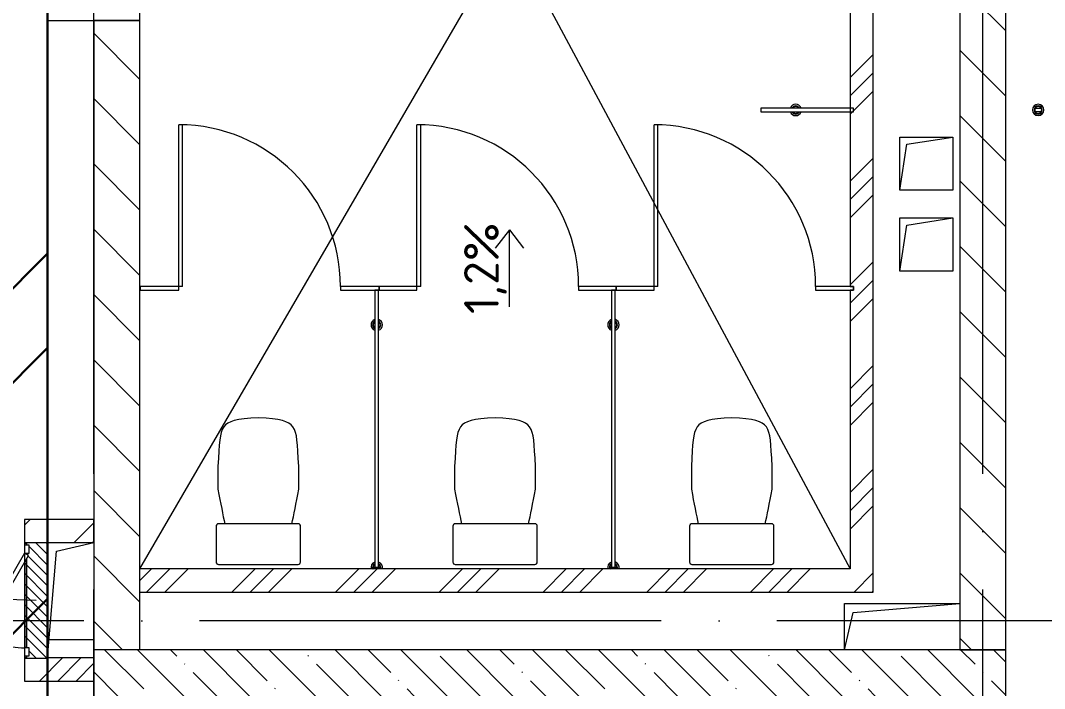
# Model space of a CAD drawing. Header units: millimetres. Extents: x -68946 to 690821, y -552984 to 293768.
# Drawn here: x 164235 to 168670, y -245723 to -242831 of the extents above; entities that cross this region are included whole.
import ezdxf

# ---------------------------------------------------------------- set-up
doc = ezdxf.new("R2010")
doc.units = ezdxf.units.MM
doc.linetypes.add('ADSK_Линия сетки', pattern=[2500, 2000, -250, 0, -250])
for name, color, linetype, lineweight in [('1.2) Стяжка 6 вып.', 30, 'Continuous', 30), ('1.3) Звуко-изол           6 вып.', 90, 'Continuous', 30), ('1.4) Стяжка 6 вып.', 30, 'Continuous', 30), ('A-DETL-____-OTLN', 250, 'Continuous', 5), ('A-DETL-GENF-OTLN', 250, 'Continuous', 5), ('A-DOOR-____-IDEN', 250, 'Continuous', 9), ('A-DOOR-____-MCUT', 250, 'Continuous', 5), ('A-DOOR-____-OTLN', 250, 'Continuous', 5), ('A-FLOR-____-OTLN', 250, 'Continuous', 9), ('A-GENM-____-MCUT', 250, 'Continuous', 25), ('A-GENM-____-OTLN', 250, 'Continuous', 9), ('A-GLAZ-____-OTLN', 250, 'Continuous', 5), ('A-WALL-____-MCUT', 250, 'Continuous', 13), ('A-WALL-____-OTLN', 250, 'Continuous', 9), ('A-WALL-____-PATT', 250, 'Continuous', 13), ('G-____-____-DIMS', 250, 'Continuous', 9), ('I-WALL-____-OTLN', 250, 'Continuous', 9), ('P-SANR-FIXT-OTLN', 250, 'Continuous', 9), ('S-COLS-____-MCUT', 250, 'Continuous', 25), ('S-COLS-____-OTLN', 250, 'Continuous', 9), ('S-GRID-____-OTLN', 250, 'Continuous', 9)]:
    doc.layers.add(name, color=color, linetype=linetype, lineweight=lineweight)
doc.styles.add('ISOCPEUR_3', font='isocpeur.ttf', dxfattribs={"height": 250})
pattern_1 = [(135, (28052.9, -258555.93), (-141.42136, -141.42136), [])]
pattern_2 = [(45, (28052.9, -258555.93), (-224.5064, 224.5064), []), (45, (28132.28, -258555.93), (0, 449.0128), []), (45, (27973.53, -258555.93), (0, 449.0128), [])]

# ---------------------------------------------------------------- blocks, each defined once
blk = doc.blocks.new('131_Сантехническая перегородка - СП-1 3 1200-43197781-АР1_Маркировочный план 3 этажа секция 2_3')
at = {"layer": 'A-GENM-____-MCUT', "lineweight": 5}
for p, q in [((1200, 8), (0, 8)), ((0, 8), (0, -8)), ((1200, -8), (1200, 8)), ((0, -8), (1200, -8))]:
    blk.add_line(p, q, dxfattribs=at)
at = {"layer": 'A-GENM-____-OTLN', "lineweight": 5}
blk.add_line((1206, 8), (1207.5, 8), dxfattribs=at)
at = {"layer": 'A-GENM-____-OTLN', "lineweight": 5, "flags": 128}
for points in [[(163.3, 8), (162.9, 8.5), (162.6, 9), (162.2, 9.5), (161.8, 9.9), (161.4, 10.4), (161, 10.8), (160.5, 11.2), (160.1, 11.6), (159.6, 12), (159.1, 12.3), (158.6, 12.7), (158.1, 13), (157.6, 13.3), (157.1, 13.6), (156.5, 13.8), (156, 14), (155.4, 14.3), (154.8, 14.4), (154.2, 14.6), (153.6, 14.7), (153.1, 14.9), (152.5, 14.9), (151.9, 15), (151.3, 15.1), (150.7, 15.1), (150.1, 15.1), (149.4, 15), (148.8, 15), (148.2, 14.9), (147.7, 14.8), (147.1, 14.7), (146.5, 14.5), (145.9, 14.4), (145.3, 14.2), (144.8, 13.9), (144.2, 13.7), (143.7, 13.4), (143.1, 13.2), (142.6, 12.9), (142.1, 12.5), (141.6, 12.2), (141.1, 11.8), (140.7, 11.4), (140.2, 11), (139.8, 10.6), (139.4, 10.2), (139, 9.7), (138.6, 9.3), (138.2, 8.8), (137.9, 8.3), (137.7, 8)], [(1207.6, 13.3), (1207.1, 13.6), (1206.5, 13.8), (1206, 14), (1205.4, 14.3), (1204.8, 14.4), (1204.2, 14.6), (1203.6, 14.7), (1203.1, 14.9), (1202.5, 14.9), (1201.9, 15), (1201.3, 15.1), (1200.7, 15.1), (1200.1, 15.1), (1199.4, 15), (1198.8, 15), (1198.2, 14.9), (1197.7, 14.8), (1197.1, 14.7), (1196.5, 14.5), (1195.9, 14.4), (1195.3, 14.2), (1194.8, 13.9), (1194.2, 13.7), (1193.7, 13.4), (1193.1, 13.2), (1192.6, 12.9), (1192.1, 12.5), (1191.6, 12.2), (1191.1, 11.8), (1190.7, 11.4), (1190.2, 11), (1189.8, 10.6), (1189.4, 10.2), (1189, 9.7), (1188.6, 9.3), (1188.2, 8.8), (1187.9, 8.3), (1187.7, 8)], [(137.7, -8), (138, -8.5), (138.4, -9), (138.8, -9.5), (139.1, -9.9), (139.6, -10.4), (140, -10.8), (140.4, -11.2), (140.9, -11.6), (141.3, -12), (141.8, -12.3), (142.3, -12.7), (142.8, -13), (143.4, -13.3), (143.9, -13.6), (144.5, -13.8), (145, -14), (145.6, -14.3), (146.2, -14.4), (146.7, -14.6), (147.3, -14.7), (147.9, -14.9), (148.5, -14.9), (149.1, -15), (149.7, -15.1), (150.3, -15.1), (150.9, -15.1), (151.5, -15), (152.1, -15), (152.7, -14.9), (153.3, -14.8), (153.9, -14.7), (154.5, -14.5), (155.1, -14.4), (155.6, -14.2), (156.2, -13.9), (156.7, -13.7), (157.3, -13.4), (157.8, -13.2), (158.3, -12.9), (158.9, -12.5), (159.3, -12.2), (159.8, -11.8), (160.3, -11.4), (160.7, -11), (161.2, -10.6), (161.6, -10.2), (162, -9.7), (162.4, -9.3), (162.7, -8.8), (163.1, -8.3), (163.3, -8)], [(1187.7, -8), (1188, -8.5), (1188.4, -9), (1188.8, -9.5), (1189.1, -9.9), (1189.6, -10.4), (1190, -10.8), (1190.4, -11.2), (1190.9, -11.6), (1191.3, -12), (1191.8, -12.3), (1192.3, -12.7), (1192.8, -13), (1193.4, -13.3), (1193.9, -13.6), (1194.5, -13.8), (1195, -14), (1195.6, -14.3), (1196.2, -14.4), (1196.7, -14.6), (1197.3, -14.7), (1197.9, -14.9), (1198.5, -14.9), (1199.1, -15), (1199.7, -15.1), (1200.3, -15.1), (1200.9, -15.1), (1201.5, -15), (1202.1, -15), (1202.7, -14.9), (1203.3, -14.8), (1203.9, -14.7), (1204.5, -14.5), (1205.1, -14.4), (1205.6, -14.2), (1206.2, -13.9), (1206.7, -13.7), (1207.3, -13.4)]]:
    blk.add_lwpolyline(points, dxfattribs=at)
at = {"layer": 'A-GENM-____-OTLN', "lineweight": 5}
for centre, radius, start, end in [((150.5, 0), 24.6, 19.9113, 160.0887), ((150.5, 0), 17.6, 28.9731, 151.0269), ((150.5, 0), 15.1, 78.8699, 146.2189), ((150.5, 0), 15.1, 33.7811, 53.124), ((1200.5, 0), 24.6, 73.3917, 160.0887), ((1200.5, 0), 17.6, 64.5895, 151.0269), ((1200.5, 0), 15.1, 78.8699, 146.2189), ((150.5, 0), 24.6, 199.9113, 340.0887), ((150.5, 0), 17.6, 208.9731, 331.0269), ((150.5, 0), 15.1, 213.7811, 233.124), ((150.5, 0), 15.1, 258.8699, 326.2189), ((1200.5, 0), 24.6, 199.9113, 286.6083), ((1200.5, 0), 17.6, 208.9731, 295.4105), ((1200.5, 0), 15.1, 213.7811, 233.124), ((1200.5, 0), 15.1, 258.8699, 299.6273)]:
    blk.add_arc(centre, radius, start, end, dxfattribs=at)
for points, knots in [([(1200, 8), (1200.2, 8), (1200.7, 8), (1201.3, 8), (1201.9, 8), (1202.3, 8), (1202.8, 8), (1203.4, 8), (1204.1, 8), (1204.9, 8), (1205.4, 8), (1205.7, 8), (1206, 8), (1206.2, 8), (1206.5, 8), (1206.9, 8), (1207.3, 8), (1207.6, 8)], [-0.5207977, -0.5207977, -0.5207977, -0.5207977, -0.5, -0.4722222, -0.4583333, -0.4444444, -0.4305556, -0.4166667, -0.3888889, -0.3611111, -0.3472222, -0.3402778, -0.3333333, -0.3263889, -0.3194444, -0.3055556, -0.2846111, -0.2846111, -0.2846111, -0.2846111]), ([(1207.7, -8), (1207.4, -8), (1206.9, -8), (1206.4, -8), (1206, -8), (1205.8, -8), (1205.6, -8), (1205.3, -8), (1204.7, -8), (1203.9, -8), (1203.1, -8), (1202.5, -8), (1202, -8), (1201.6, -8), (1201, -8), (1200.5, -8), (1200.1, -8), (1200, -8)], [-0.7222222, -0.7222222, -0.7222222, -0.7222222, -0.6944444, -0.6805556, -0.6736111, -0.6666667, -0.6597222, -0.6527778, -0.6388889, -0.6111111, -0.5833333, -0.5694444, -0.5555556, -0.5416667, -0.5277778, -0.5, -0.4890947, -0.4890947, -0.4890947, -0.4890947])]:
    blk.add_open_spline(points, degree=3, knots=knots, dxfattribs=at)
blk = doc.blocks.new('131_Сантехническая перегородка_Дверь - СД-1-27423673-АР1_Маркировочный план 3 этажа секция 2_3')
at = {"layer": 'A-DOOR-____-OTLN'}
for p, q in [((847.2, -8), (847.2, -708)), ((847.2, -8), (863.2, -8)), ((863.2, -8), (863.2, -708)), ((847.2, -708), (863.2, -708))]:
    blk.add_line(p, q, dxfattribs=at)
blk.add_arc((863.2, -8), 700, 180, 270, dxfattribs=at)
blk = doc.blocks.new('131_Сантехническая перегородка_Дверь - СД-1-V22-АР1_Маркировочный план 3 этажа секция 2_3')
at = {"layer": 'A-DOOR-____-OTLN'}
for p, q in [((847.2, -8), (863.2, -8)), ((847.2, -8), (847.2, -708)), ((863.2, -8), (863.2, -708)), ((847.2, -708), (863.2, -708))]:
    blk.add_line(p, q, dxfattribs=at)
blk.add_arc((863.2, -8), 700, 180, 270, dxfattribs=at)
at = {"layer": 'A-GENM-____-MCUT', "lineweight": 5}
for p, q in [((163.2, 8), (0, 8)), ((0, 8), (0, -8)), ((163.2, -8), (163.2, 8)), ((1026.3, 8), (863.2, 8)), ((863.2, 8), (863.2, -8)), ((1026.3, -8), (1026.3, 8)), ((0, -8), (163.2, -8)), ((863.2, -8), (1026.3, -8))]:
    blk.add_line(p, q, dxfattribs=at)
blk = doc.blocks.new('131_Сантехническая перегородка_Дверь - СД-1-27423689-АР1_Маркировочный план 3 этажа секция 2_3')
at = {"layer": 'A-DOOR-____-OTLN'}
for p, q in [((852.2, -8), (868.2, -8)), ((852.2, -8), (852.2, -708)), ((868.2, -8), (868.2, -708)), ((852.2, -708), (868.2, -708))]:
    blk.add_line(p, q, dxfattribs=at)
blk.add_arc((868.2, -8), 700, 180, 270, dxfattribs=at)
at = {"layer": 'A-GENM-____-MCUT', "lineweight": 5}
for p, q in [((168.2, 8), (0, 8)), ((0, 8), (0, -8)), ((168.2, -8), (168.2, 8)), ((1036.3, 8), (868.2, 8)), ((868.2, 8), (868.2, -8)), ((1036.3, -8), (1036.3, 8)), ((0, -8), (168.2, -8)), ((868.2, -8), (1036.3, -8))]:
    blk.add_line(p, q, dxfattribs=at)
blk = doc.blocks.new('SND_Унитаз_Santek_HEO - Santek HEO_ 365х635х785_ выпуск-прямой_ PN4_5_ Х-резьба НР DN15_ К-гл_кон_ П DN100-18975652-АР1_Маркировочный план 3 этажа секция 2_3')
at = {"layer": 'P-SANR-FIXT-OTLN', "lineweight": 5}
for p, q in [((-182.5, -10), (-182.5, -165.8)), ((172.5, 0), (-172.5, 0)), ((182.5, -165.8), (182.5, -10)), ((-172.5, -175.8), (172.5, -175.8)), ((-175, -325.6), (-175, -423.4)), ((175, -423.4), (175, -325.6))]:
    blk.add_line(p, q, dxfattribs=at)
for centre, start, end in [((-172.5, -10), 90, 180), ((-172.5, -10), 135, 180), ((172.5, -10), 360, 90), ((172.5, -10), 360, 75), ((-172.5, -165.8), 180, 270), ((-172.5, -165.8), 180, 255), ((172.5, -165.8), 270, 360), ((172.5, -165.8), 285, 360)]:
    blk.add_arc(centre, 10, start, end, dxfattribs=at)
for points in [[(-145, -174.9), (-153.6, -214.5), (-163, -263.9), (-175, -325.6)], [(175, -325.6), (163, -263.9), (153.6, -214.5), (145, -174.9)]]:
    blk.add_open_spline(points, degree=3, dxfattribs=at)
for points, knots in [([(-175, -423.4), (-169.2, -526.5), (-168.1, -609.5), (-96, -631.3), (0, -634.5)], [0, 0, 0, 0, 0.2757876, 0.5440111, 0.5440111, 0.5440111, 0.5440111]), ([(0, -634.5), (96, -631.3), (168.1, -609.5), (169.2, -526.5), (175, -423.4)], [0, 0, 0, 0, 0.2682234, 0.5440111, 0.5440111, 0.5440111, 0.5440111])]:
    blk.add_open_spline(points, degree=3, knots=knots, dxfattribs=at)
blk = doc.blocks.new('131_Сантехническая перегородка - СП-1 04-43197788-АР1_Маркировочный план 3 этажа секция 2_3')
at = {"layer": 'A-GENM-____-MCUT', "lineweight": 5}
for p, q in [((400, 8), (0, 8)), ((0, 8), (0, -8)), ((400, -8), (400, 8)), ((0, -8), (400, -8))]:
    blk.add_line(p, q, dxfattribs=at)
at = {"layer": 'A-GENM-____-OTLN', "lineweight": 5}
for p, q in [((1187.7, 8), (1191.5, 8)), ((1193.3, 8), (1195, 8)), ((1209.5, 8), (1213.3, 8)), ((1191.5, -8), (1187.7, -8)), ((1207.7, -8), (1206, -8)), ((1213.3, -8), (1209.5, -8))]:
    blk.add_line(p, q, dxfattribs=at)
at = {"layer": 'A-GENM-____-OTLN', "lineweight": 5, "flags": 128}
for points in [[(163.3, 8), (162.9, 8.5), (162.6, 9), (162.2, 9.5), (161.8, 9.9), (161.4, 10.4), (161, 10.8), (160.5, 11.2), (160.1, 11.6), (159.6, 12), (159.1, 12.3), (158.6, 12.7), (158.1, 13), (157.6, 13.3), (157.1, 13.6), (156.5, 13.8), (156, 14), (155.4, 14.3), (154.8, 14.4), (154.2, 14.6), (153.6, 14.7), (153.1, 14.9), (152.5, 14.9), (151.9, 15), (151.3, 15.1), (150.7, 15.1), (150.1, 15.1), (149.4, 15), (148.8, 15), (148.2, 14.9), (147.7, 14.8), (147.1, 14.7), (146.5, 14.5), (145.9, 14.4), (145.3, 14.2), (144.8, 13.9), (144.2, 13.7), (143.7, 13.4), (143.1, 13.2), (142.6, 12.9), (142.1, 12.5), (141.6, 12.2), (141.1, 11.8), (140.7, 11.4), (140.2, 11), (139.8, 10.6), (139.4, 10.2), (139, 9.7), (138.6, 9.3), (138.2, 8.8), (137.9, 8.3), (137.7, 8)], [(1213.3, 8), (1212.9, 8.5), (1212.6, 9), (1212.2, 9.5), (1211.8, 9.9), (1211.4, 10.4), (1211, 10.8), (1210.5, 11.2), (1210.1, 11.6), (1209.6, 12), (1209.1, 12.3), (1208.6, 12.7), (1208.1, 13), (1207.6, 13.3), (1207.1, 13.6), (1206.5, 13.8), (1206, 14), (1205.4, 14.3), (1204.8, 14.4), (1204.2, 14.6), (1203.6, 14.7), (1203.1, 14.9), (1202.5, 14.9), (1201.9, 15), (1201.3, 15.1), (1200.7, 15.1), (1200.1, 15.1), (1199.4, 15), (1198.8, 15), (1198.2, 14.9), (1197.7, 14.8), (1197.1, 14.7), (1196.5, 14.5), (1195.9, 14.4), (1195.3, 14.2), (1194.8, 13.9), (1194.2, 13.7), (1193.7, 13.4), (1193.1, 13.2), (1192.6, 12.9), (1192.1, 12.5), (1191.6, 12.2), (1191.1, 11.8), (1190.7, 11.4), (1190.2, 11), (1189.8, 10.6), (1189.4, 10.2), (1189, 9.7), (1188.6, 9.3), (1188.2, 8.8), (1187.9, 8.3), (1187.7, 8)], [(137.7, -8), (138, -8.5), (138.4, -9), (138.8, -9.5), (139.1, -9.9), (139.6, -10.4), (140, -10.8), (140.4, -11.2), (140.9, -11.6), (141.3, -12), (141.8, -12.3), (142.3, -12.7), (142.8, -13), (143.4, -13.3), (143.9, -13.6), (144.5, -13.8), (145, -14), (145.6, -14.3), (146.2, -14.4), (146.7, -14.6), (147.3, -14.7), (147.9, -14.9), (148.5, -14.9), (149.1, -15), (149.7, -15.1), (150.3, -15.1), (150.9, -15.1), (151.5, -15), (152.1, -15), (152.7, -14.9), (153.3, -14.8), (153.9, -14.7), (154.5, -14.5), (155.1, -14.4), (155.6, -14.2), (156.2, -13.9), (156.7, -13.7), (157.3, -13.4), (157.8, -13.2), (158.3, -12.9), (158.9, -12.5), (159.3, -12.2), (159.8, -11.8), (160.3, -11.4), (160.7, -11), (161.2, -10.6), (161.6, -10.2), (162, -9.7), (162.4, -9.3), (162.7, -8.8), (163.1, -8.3), (163.3, -8)], [(1187.7, -8), (1188, -8.5), (1188.4, -9), (1188.8, -9.5), (1189.1, -9.9), (1189.6, -10.4), (1190, -10.8), (1190.4, -11.2), (1190.9, -11.6), (1191.3, -12), (1191.8, -12.3), (1192.3, -12.7), (1192.8, -13), (1193.4, -13.3), (1193.9, -13.6), (1194.5, -13.8), (1195, -14), (1195.6, -14.3), (1196.2, -14.4), (1196.7, -14.6), (1197.3, -14.7), (1197.9, -14.9), (1198.5, -14.9), (1199.1, -15), (1199.7, -15.1), (1200.3, -15.1), (1200.9, -15.1), (1201.5, -15), (1202.1, -15), (1202.7, -14.9), (1203.3, -14.8), (1203.9, -14.7), (1204.5, -14.5), (1205.1, -14.4), (1205.6, -14.2), (1206.2, -13.9), (1206.7, -13.7), (1207.3, -13.4), (1207.8, -13.2), (1208.3, -12.9), (1208.9, -12.5), (1209.3, -12.2), (1209.8, -11.8), (1210.3, -11.4), (1210.7, -11), (1211.2, -10.6), (1211.6, -10.2), (1212, -9.7), (1212.4, -9.3), (1212.7, -8.8), (1213.1, -8.3), (1213.3, -8)]]:
    blk.add_lwpolyline(points, dxfattribs=at)
at = {"layer": 'A-GENM-____-OTLN', "lineweight": 5}
for centre, radius, start, end in [((150.5, 0), 24.6, 19.9113, 160.0887), ((150.5, 0), 17.6, 28.9731, 151.0269), ((150.5, 0), 15.1, 126.876, 146.2189), ((150.5, 0), 15.1, 33.7811, 101.1301), ((1200.5, 0), 24.6, 360, 180), ((1200.5, 0), 24.6, 180, 360), ((1200.5, 0), 17.6, 360, 180), ((1200.5, 0), 17.6, 180, 360), ((1200.5, 0), 15.1, 147.9392, 180), ((1200.5, 0), 15.1, 180, 212.0608), ((1200.5, 0), 15.1, 126.876, 146.2189), ((1200.5, 0), 15.1, 33.7811, 101.1301), ((1200.5, 0), 15.1, 0, 32.0608), ((1200.5, 0), 15.1, 327.9392, 0), ((1200.5, 0), 15.1, 353.1158, 360), ((150.5, 0), 24.6, 199.9113, 340.0887), ((150.5, 0), 17.6, 208.9731, 331.0269), ((150.5, 0), 15.1, 213.7811, 281.1301), ((150.5, 0), 15.1, 306.876, 326.2189), ((1200.5, 0), 15.1, 213.7811, 281.1301), ((1200.5, 0), 15.1, 306.876, 326.2189)]:
    blk.add_arc(centre, radius, start, end, dxfattribs=at)
for points in [[(1187.7, 8), (1187.8, 8), (1187.9, 8), (1188.3, 8), (1188.5, 8), (1188.8, 8), (1189, 8), (1189.4, 8), (1190, 8), (1190.6, 8), (1191.1, 8), (1191.5, 8), (1191.9, 8), (1192.5, 8), (1193.2, 8), (1193.9, 8), (1194.5, 8), (1194.8, 8), (1195, 8), (1195.2, 8), (1195.5, 8), (1196.1, 8), (1196.8, 8), (1197.6, 8), (1198.2, 8), (1198.6, 8), (1199.1, 8), (1199.6, 8), (1200.3, 8), (1201, 8), (1201.6, 8), (1202, 8), (1202.5, 8), (1203.1, 8), (1203.9, 8), (1204.7, 8), (1205.3, 8), (1205.6, 8), (1205.8, 8), (1206, 8), (1206.4, 8), (1206.9, 8), (1207.7, 8), (1208.5, 8), (1209, 8), (1209.3, 8), (1209.5, 8), (1209.9, 8), (1210.4, 8), (1211, 8), (1211.7, 8), (1212.1, 8), (1212.4, 8), (1212.7, 8), (1213.1, 8), (1213.2, 8), (1213.3, 8)], [(1213.3, -8), (1213.2, -8), (1213.1, -8), (1212.7, -8), (1212.4, -8), (1212.2, -8), (1211.9, -8), (1211.5, -8), (1211, -8), (1210.4, -8), (1209.8, -8), (1209.5, -8), (1209.1, -8), (1208.5, -8), (1207.8, -8), (1207, -8), (1206.5, -8), (1206.2, -8), (1206, -8), (1205.7, -8), (1205.4, -8), (1204.9, -8), (1204.1, -8), (1203.4, -8), (1202.8, -8), (1202.3, -8), (1201.9, -8), (1201.3, -8), (1200.6, -8), (1200, -8), (1199.4, -8), (1198.9, -8), (1198.5, -8), (1197.9, -8), (1197.1, -8), (1196.3, -8), (1195.7, -8), (1195.4, -8), (1195.2, -8), (1194.9, -8), (1194.6, -8), (1194.1, -8), (1193.3, -8), (1192.5, -8), (1192, -8), (1191.7, -8), (1191.4, -8), (1191.1, -8), (1190.6, -8), (1190, -8), (1189.3, -8), (1188.8, -8), (1188.5, -8), (1188.3, -8), (1187.9, -8), (1187.8, -8), (1187.7, -8)]]:
    blk.add_open_spline(points, degree=3, knots=[-1, -1, -1, -1, -0.944444, -0.916667, -0.902778, -0.888889, -0.875, -0.861111, -0.833333, -0.805556, -0.791667, -0.777778, -0.763889, -0.75, -0.722222, -0.694444, -0.680556, -0.673611, -0.666667, -0.659722, -0.652778, -0.638889, -0.611111, -0.583333, -0.569444, -0.555556, -0.541667, -0.527778, -0.5, -0.472222, -0.458333, -0.444444, -0.430556, -0.416667, -0.388889, -0.361111, -0.347222, -0.340278, -0.333333, -0.326389, -0.319444, -0.305556, -0.277778, -0.25, -0.236111, -0.229167, -0.222222, -0.208333, -0.194444, -0.166667, -0.138889, -0.111111, -0.097222, -0.083333, -0.055556, 0, 0, 0, 0], dxfattribs=at)
blk = doc.blocks.new('_Wn_-As_OpeningMEP_floor__Rectangular - _Wn_-As_OpeningMEP_floor__Rectangular-37748858-АР1_Маркировочный план 3 этажа секция 2_3')
at = {"layer": 'A-DETL-GENF-OTLN', "lineweight": 5}
for p, q in [((-115, -65), (-84.2, 134.2)), ((-84.2, 134.2), (115, 165))]:
    blk.add_line(p, q, dxfattribs=at)
blk = doc.blocks.new('_Wn_-As_OpeningMEP_floor__Rectangular - _Wn_-As_OpeningMEP_floor__Rectangular-32466847-АР1_Маркировочный план 3 этажа секция 2_3')
at = {"layer": 'A-DETL-GENF-OTLN', "lineweight": 5}
for p, q in [((-212.2, 112.2), (250, 150)), ((-250, -50), (-212.2, 112.2))]:
    blk.add_line(p, q, dxfattribs=at)
blk = doc.blocks.new('_Wn_-As_OpeningMEP_floor__Rectangular - _Wn_-As_OpeningMEP_floor__Rectangular-32466846-АР1_Маркировочный план 3 этажа секция 2_3')
at = {"layer": 'A-DETL-GENF-OTLN', "lineweight": 5}
for p, q in [((-62.2, 262.2), (100, 300)), ((-100, -200), (-62.2, 262.2))]:
    blk.add_line(p, q, dxfattribs=at)
blk = doc.blocks.new('АР_Люк - ЛРС_ВК_500х400_наружный_NCS S 1000-N-V206-АР1_Маркировочный план 3 этажа секция 2_3')
at = {"layer": 'A-DOOR-____-OTLN'}
h = blk.add_hatch(dxfattribs=at)
h.set_pattern_fill('FP_144', color=256, style=0, pattern_type=2)
h.set_pattern_definition([(45, (125, 0), (-22.6274, 22.6274), [])])
h.paths.add_polyline_path([(340.1, 43), (330, 41), (330, 43)])
h.paths.add_polyline_path([(-125, -50), (375, -50), (375, 50), (365, 50), (365, 30), (330, 30), (330, 40), (356.8, 40), (356.1, 43), (340.1, 43), (355.5, 46.1), (354.6, 50), (330, 50), (320, 32.7), (290, 50), (-80, 50), (-80, 30), (-115, 30), (-115, 50), (-125, 50), (-125, -50)])
at = {"layer": 'A-DETL-GENF-OTLN', "lineweight": 5}
for p, q in [((375, 50), (-125, 50)), ((-125, 50), (-125, -50)), ((375, -50), (375, 50)), ((-125, -50), (375, -50))]:
    blk.add_line(p, q, dxfattribs=at)
at = {"layer": 'A-DOOR-____-MCUT', "lineweight": 5}
for p, q in [((-25.1, 255), (-35.1, 237.7)), ((-35.1, 237.7), (320, 32.7)), ((330, 50), (-25.1, 255)), ((-80, 50), (-115, 50)), ((-115, 50), (-115, 30)), ((-80, 30), (-80, 50)), ((320, 32.7), (330, 50)), ((365, 50), (330, 50)), ((330, 50), (330, 30)), ((365, 30), (365, 50)), ((-115, 30), (-80, 30)), ((330, 30), (365, 30))]:
    blk.add_line(p, q, dxfattribs=at)
blk.add_arc((330, 50), 410, 150, 180, dxfattribs=at)
at = {"layer": 'A-DOOR-____-OTLN'}
blk.add_line((330, 50), (-25.1, 255), dxfattribs=at)
blk = doc.blocks.new('ASML_АР_Отделка Люка - ВО Отделка люков_Грунтовка 0_Шпатлевка 0_Окраска 0_0-42722003-АР1_Маркировочный план 3 этажа секция 2_3')
at = {"layer": 'A-GENM-____-MCUT', "lineweight": 5}
for p, q in [((-240, 3), (-250, 3)), ((-250, 3), (-250, 0)), ((177.1, 3), (-205, 3)), ((205, 3), (201, 3)), ((250, 3), (240, 3)), ((250, 0), (250, 3)), ((-250, 0), (-240, 0)), ((-205, 0), (182.3, 0)), ((199.2, 0), (205, 0)), ((240, 0), (250, 0))]:
    blk.add_line(p, q, dxfattribs=at)

msp = doc.modelspace()

# ---------------------------------------------------------------- hatches: boundary and pattern name
at = {"layer": '1.2) Стяжка 6 вып.', "lineweight": 30}
h = msp.add_hatch(dxfattribs=at)
h.set_pattern_fill('ANSI31', color=256, scale=333)
h.paths.add_polyline_path([(160752.8838, -248130.9286), (164352.8838, -248130.9286), (164352.8838, -239530.9292), (160752.8838, -239530.9292)], flags=17)
at = {"layer": '1.3) Звуко-изол           6 вып.', "lineweight": 30}
h = msp.add_hatch(dxfattribs=at)
h.set_pattern_fill('ANSI31', color=256, scale=500)
h.paths.add_polyline_path([(160752.8838, -248130.9286), (164352.8838, -248130.9286), (164352.8838, -239530.9292), (160752.8838, -239530.9292)], flags=17)
at = {"layer": '1.4) Стяжка 6 вып.', "lineweight": 30}
h = msp.add_hatch(dxfattribs=at)
h.set_pattern_fill('ANSI32', color=256, scale=333)
h.paths.add_polyline_path([(160752.8838, -248130.9286), (164352.8838, -248130.9286), (164352.8838, -239530.9292), (160752.8838, -239530.9292)], flags=17)
at = {"layer": 'A-WALL-____-PATT', "lineweight": 15}
h = msp.add_hatch(dxfattribs=at)
h.set_pattern_fill('FP_1', color=256, style=0, pattern_type=2)
h.set_pattern_definition(pattern_1)
h.paths.add_polyline_path([(168302.9057, -245555.928), (168502.9057, -245555.928), (168502.3075, -241231.9317), (168302.9057, -241231.9317), (168302.9057, -245355.9286)])
h.paths.add_polyline_path([(168502.9057, -240131.9317), (168502.9057, -238541.9292), (168302.9057, -238541.9292), (168302.9057, -240131.9317), (168337.6694, -240131.9317)])
h.paths.add_polyline_path([(168502.9057, -237441.9292), (168502.9057, -236440.8093), (168302.9057, -236440.8093), (168302.9057, -237441.9292)])
h.paths.add_polyline_path([(168302.9057, -235340.8093), (168502.9057, -235340.8093), (168502.9057, -234662.929), (168302.9057, -234664.0515), (168302.9057, -235310.8093)])
h.paths.add_polyline_path([(168302.9057, -233562.929), (168502.9057, -233562.929), (168502.9057, -232930.929), (168302.9057, -232930.929), (168302.9057, -233532.929)])
h = msp.add_hatch(dxfattribs=at)
h.set_pattern_fill('FP_1', color=256, style=0, pattern_type=2)
h.set_pattern_definition(pattern_1)
h.paths.add_polyline_path([(164552.9057, -245555.9286), (164752.9057, -245555.9286), (164752.9057, -242830.9292), (164552.9057, -242830.9292), (164552.9057, -245326.0458)])
h.paths.add_polyline_path([(164752.9057, -242430.9292), (164752.9057, -239930.9286), (164552.9057, -239930.9286), (164552.9057, -242430.9292)])
h = msp.add_hatch(dxfattribs=at)
h.set_pattern_fill('FP_11', color=256, style=0, pattern_type=2)
h.set_pattern_definition(pattern_2)
h.paths.add_polyline_path([(167841.9057, -245305.9286), (167927.9057, -245305.9286), (167927.9057, -241361.9317), (167827.9057, -241361.9317), (167827.9057, -243982.4286), (167841.9057, -243982.4286), (167841.9057, -243998.4286), (167827.9057, -243998.4286), (167827.9057, -245305.9286)])
h = msp.add_hatch(dxfattribs=at)
h.set_pattern_fill('FP_11', color=256, style=0, pattern_type=2)
h.set_pattern_definition(pattern_2)
h.paths.add_polyline_path([(164352.9057, -245092.0732), (164352.8838, -244990.9286), (164252.9057, -244990.9286), (164252.9057, -245092.0732), (164347.5849, -245092.0732)])
h = msp.add_hatch(dxfattribs=at)
h.set_pattern_fill('FP_11', color=256, style=0, pattern_type=2)
h.set_pattern_definition(pattern_2)
h.paths.add_polyline_path([(164352.9057, -245090.9286), (164552.9057, -245090.9286), (164552.9057, -244990.9286), (164352.9057, -244990.9286)])
h = msp.add_hatch(dxfattribs=at)
h.set_pattern_fill('FP_11', color=256, style=0, pattern_type=2)
h.set_pattern_definition(pattern_2)
h.paths.add_polyline_path([(167769.3905, -245305.9286), (167827.9057, -245305.9286), (167827.9057, -245205.9286), (164752.9057, -245205.9286), (164752.9057, -245305.9286), (167431.4897, -245305.9286)])
h = msp.add_hatch(dxfattribs=at)
h.set_pattern_fill('FP_19', color=256, style=0, pattern_type=2)
h.set_pattern_definition([(135, (28052.9, -258555.93), (-142.5612, -142.5612), []), (135, (28195.47, -258555.93), (-142.5612, -142.5612), [252.016, -50.403, 3.353, -47.05])])
h.paths.add_polyline_path([(164552.9057, -245755.9286), (168502.9057, -245755.9286), (168502.9057, -245555.9286), (164552.9057, -245555.9286), (164552.9057, -245700.9594)])
h = msp.add_hatch(dxfattribs=at)
h.set_pattern_fill('FP_11', color=256, style=0, pattern_type=2)
h.set_pattern_definition(pattern_2)
h.paths.add_polyline_path([(164448.1273, -245690.9286), (164552.9057, -245690.9286), (164552.9057, -245590.9286), (164252.9057, -245592.0732), (164252.9057, -245690.9286), (164437.8838, -245690.9286)])

# ---------------------------------------------------------------- linework, layer by layer
at = {"layer": '1.2) Стяжка 6 вып.', "lineweight": 30}
msp.add_lwpolyline([(160752.8838, -248130.9286), (164352.8838, -248130.9286), (164352.8838, -239530.9292), (160752.8838, -239530.9292)], close=True, dxfattribs=at)
at = {"layer": 'A-DETL-____-OTLN', "lineweight": 9}
msp.add_line((166447.7601, -242630.9286), (167827.9057, -245205.9286), dxfattribs=at)
at = {"layer": 'A-DOOR-____-IDEN'}
msp.add_line((164302.9057, -245342.0732), (163324.1097, -245312.5497), dxfattribs=at)
at = {"layer": 'A-FLOR-____-OTLN'}
msp.add_line((164752.9057, -245205.9286), (166247.7601, -242630.9286), dxfattribs=at)
at = {"layer": 'A-FLOR-____-OTLN', "lineweight": 5}
for p, q in [((168042.9057, -243565.9286), (168042.9057, -243335.9286)), ((168042.9057, -243335.9286), (168272.9057, -243335.9286)), ((168272.9057, -243335.9286), (168272.9057, -243565.9286)), ((168272.9057, -243565.9286), (168042.9057, -243565.9286)), ((168042.9057, -243915.9286), (168042.9057, -243685.9286)), ((168042.9057, -243685.9286), (168272.9057, -243685.9286)), ((168272.9057, -243685.9286), (168272.9057, -243915.9286)), ((168272.9057, -243915.9286), (168042.9057, -243915.9286)), ((167802.9057, -245555.9286), (167802.9057, -245355.9286)), ((167802.9057, -245355.9286), (168302.9057, -245355.9286))]:
    msp.add_line(p, q, dxfattribs=at)
at = {"layer": 'A-WALL-____-MCUT', "color": 7, "lineweight": 15}
for p, q in [((167827.9057, -241261.9317), (167827.9057, -243982.4286)), ((168502.9057, -245555.928), (168502.9057, -241261.9317)), ((167927.9057, -245305.9286), (167927.9057, -241361.9317)), ((168302.9057, -241361.9317), (168302.9057, -245555.928)), ((164552.9057, -242830.9292), (164552.9057, -245555.9286)), ((164752.9057, -245555.9286), (164752.9057, -242830.9292)), ((167827.9057, -243998.4286), (167827.9057, -245205.9286)), ((164252.9057, -244990.9286), (164252.9057, -245102.0732)), ((164552.9057, -244990.9286), (164252.9057, -244990.9286)), ((164552.9057, -245090.9286), (164552.9057, -244990.9286)), ((164352.9057, -245590.9286), (164352.9057, -245090.9286)), ((164352.9057, -245090.9286), (164552.9057, -245090.9286)), ((164252.9057, -245177.0732), (164252.9057, -245547.0732)), ((167827.9057, -245205.9286), (164752.9057, -245205.9286)), ((164752.9057, -245305.9286), (167927.9057, -245305.9286)), ((164552.9057, -245555.9286), (164552.9057, -245555.9286)), ((168302.9057, -245555.928), (168502.9057, -245555.928)), ((164252.9057, -245582.0732), (164252.9057, -245690.9286)), ((164552.9057, -245590.9286), (164352.9057, -245590.9286)), ((164252.9057, -245690.9286), (164552.9057, -245690.9286))]:
    msp.add_line(p, q, dxfattribs=at)
at = {"layer": 'A-WALL-____-MCUT', "lineweight": 15}
for p, q in [((164752.9057, -242830.9292), (164552.9057, -242830.9292)), ((166978.7391, -243982.4286), (166815.5724, -243982.4286)), ((166815.5724, -243982.4286), (166815.5724, -243998.4286)), ((166815.5724, -243998.4286), (166978.7391, -243998.4286)), ((166978.7391, -243998.4286), (166978.7391, -243982.4286)), ((167827.9057, -243982.4286), (167678.7391, -243982.4286)), ((167678.7391, -243982.4286), (167678.7391, -243998.4286)), ((167678.7391, -243998.4286), (167827.9057, -243998.4286)), ((167827.9057, -243982.4286), (167841.9057, -243982.4286)), ((167841.9057, -243998.4286), (167827.9057, -243998.4286)), ((167841.9057, -243982.4286), (167841.9057, -243998.4286))]:
    msp.add_line(p, q, dxfattribs=at)
at = {"layer": 'A-WALL-____-MCUT', "color": 250, "lineweight": 15}
for p, q in [((168502.9057, -245555.9286), (164552.9057, -245555.9286)), ((164552.9057, -245555.9286), (164552.9057, -246600.9286)), ((168502.9057, -245755.9286), (168502.9057, -245555.9286))]:
    msp.add_line(p, q, dxfattribs=at)
at = {"layer": 'A-WALL-____-OTLN', "lineweight": 5}
for p, q in [((167841.9057, -243982.4286), (167827.9057, -243982.4286)), ((167827.9057, -243998.4286), (167841.9057, -243998.4286)), ((167841.9057, -243998.4286), (167841.9057, -243982.4286))]:
    msp.add_line(p, q, dxfattribs=at)
at = {"layer": 'G-____-____-DIMS'}
for p, q in [((166352.2477, -243736.836), (166290.8615, -243816.836)), ((166352.2477, -243736.836), (166413.6338, -243816.836)), ((166352.2477, -244070.1802), (166352.2477, -243736.836))]:
    msp.add_line(p, q, dxfattribs=at)
at = {"layer": 'I-WALL-____-OTLN', "lineweight": 15}
msp.add_line((164352.9057, -245510.928), (164552.9057, -245510.928), dxfattribs=at)
at = {"layer": 'S-COLS-____-MCUT', "lineweight": 5}
for p, q in [((164352.8838, -242430.9292), (164352.8838, -242830.9292)), ((164752.8838, -242830.9292), (164752.8838, -242430.9292)), ((164352.8838, -242830.9292), (164552.9057, -242830.9292))]:
    msp.add_line(p, q, dxfattribs=at)
at = {"layer": 'S-COLS-____-OTLN', "lineweight": 5}
msp.add_line((164552.9057, -242830.9292), (164752.8838, -242830.9292), dxfattribs=at)
at = {"layer": 'S-GRID-____-OTLN', "linetype": 'ADSK_Линия сетки'}
for p, q in [((164552.9057, -262294.7685), (164552.9057, -197353.9241)), ((168402.9057, -262294.7685), (168402.9057, -197353.9241)), ((184510.8783, -245430.9286), (127372.9057, -245430.9286))]:
    msp.add_line(p, q, dxfattribs=at)

# ---------------------------------------------------------------- block references
at = {"layer": 'A-DOOR-____-OTLN'}
for name, p, rotation in [('131_Сантехническая перегородка_Дверь - СД-1-27423673-АР1_Маркировочный план 3 этажа секция 2_3', (167841.9057, -243990.4286), 180), ('АР_Люк - ЛРС_ВК_500х400_наружный_NCS S 1000-N-V206-АР1_Маркировочный план 3 этажа секция 2_3', (164302.9057, -245467.0732), 90)]:
    msp.add_blockref(name, p, dxfattribs=dict(at, rotation=rotation))
at = {"layer": 'A-GENM-____-OTLN', "lineweight": 5}
msp.add_blockref('131_Сантехническая перегородка - СП-1 04-43197788-АР1_Маркировочный план 3 этажа секция 2_3', (167441.9057, -243218.446), dxfattribs=at)
for name, p, rotation in [('131_Сантехническая перегородка_Дверь - СД-1-27423689-АР1_Маркировочный план 3 этажа секция 2_3', (165789.2391, -243990.4286), 180), ('131_Сантехническая перегородка_Дверь - СД-1-V22-АР1_Маркировочный план 3 этажа секция 2_3', (166815.5724, -243990.4286), 180), ('131_Сантехническая перегородка - СП-1 3 1200-43197781-АР1_Маркировочный план 3 этажа секция 2_3', (165777.9057, -243998.4286), 270.0000000000013), ('131_Сантехническая перегородка - СП-1 3 1200-43197781-АР1_Маркировочный план 3 этажа секция 2_3', (166802.9057, -243998.4286), 270.0000000000013), ('ASML_АР_Отделка Люка - ВО Отделка люков_Грунтовка 0_Шпатлевка 0_Окраска 0_0-42722003-АР1_Маркировочный план 3 этажа секция 2_3', (164262.9057, -245342.0732), 90)]:
    msp.add_blockref(name, p, dxfattribs=dict(at, rotation=rotation))
at = {"layer": 'A-GLAZ-____-OTLN'}
for name, p in [('_Wn_-As_OpeningMEP_floor__Rectangular - _Wn_-As_OpeningMEP_floor__Rectangular-37748858-АР1_Маркировочный план 3 этажа секция 2_3', (168157.9057, -243500.9286)), ('_Wn_-As_OpeningMEP_floor__Rectangular - _Wn_-As_OpeningMEP_floor__Rectangular-37748858-АР1_Маркировочный план 3 этажа секция 2_3', (168157.9057, -243850.9286)), ('_Wn_-As_OpeningMEP_floor__Rectangular - _Wn_-As_OpeningMEP_floor__Rectangular-32466846-АР1_Маркировочный план 3 этажа секция 2_3', (164452.9057, -245390.9286)), ('_Wn_-As_OpeningMEP_floor__Rectangular - _Wn_-As_OpeningMEP_floor__Rectangular-32466847-АР1_Маркировочный план 3 этажа секция 2_3', (168052.9057, -245505.9286))]:
    msp.add_blockref(name, p, dxfattribs=at)
at = {"layer": 'P-SANR-FIXT-OTLN', "lineweight": 5, "rotation": 180}
for p in [(165265.4057, -245185.9286), (166290.4057, -245185.9286), (167315.4059, -245185.9286)]:
    msp.add_blockref('SND_Унитаз_Santek_HEO - Santek HEO_ 365х635х785_ выпуск-прямой_ PN4_5_ Х-резьба НР DN15_ К-гл_кон_ П DN100-18975652-АР1_Маркировочный план 3 этажа секция 2_3', p, dxfattribs=at)

# ---------------------------------------------------------------- texts
at = {"layer": 'G-____-____-DIMS', "insert": (166156.2793, -244102.2063), "char_height": 150, "width": 476.8756, "attachment_point": 1, "rotation": 90, "line_spacing_factor": 1.149209, "style": 'ISOCPEUR_3'}
msp.add_mtext('1,2%', dxfattribs=at)

doc.saveas('drawing.dxf')
